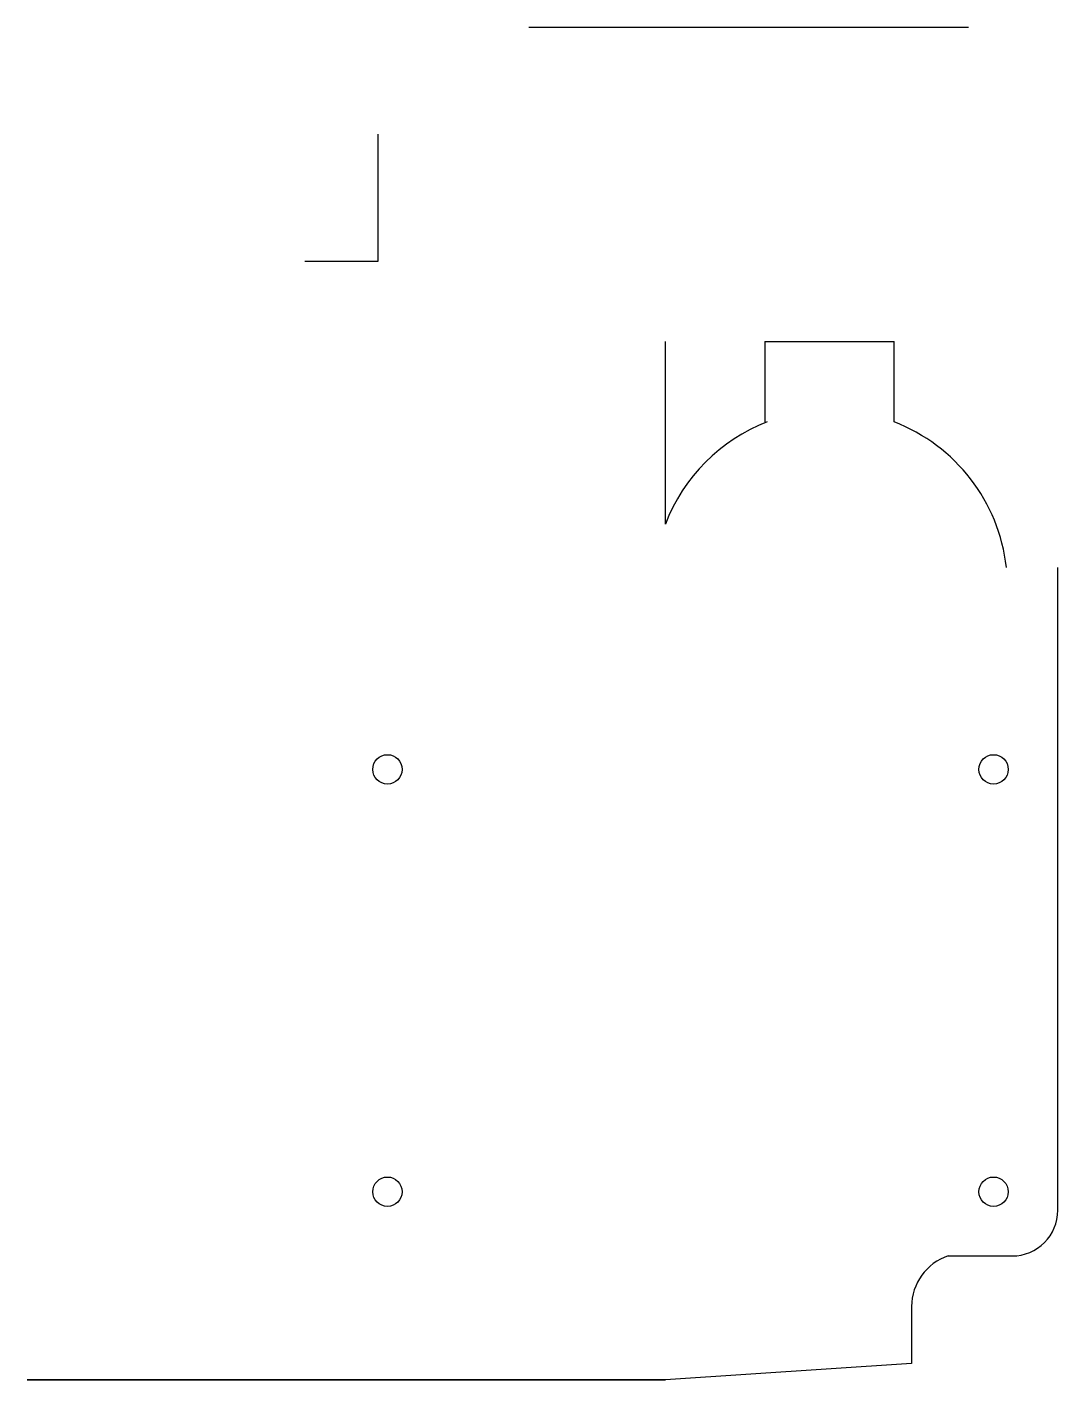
# Model space of a CAD drawing. Header units: millimetres. Extents: x 5 to 117, y -76 to 71.
import ezdxf

# ---------------------------------------------------------------- set-up
doc = ezdxf.new("R2010")
doc.units = ezdxf.units.MM
doc.layers.get('0').update_dxf_attribs({"linetype": 'CONTINUOUS'})

msp = doc.modelspace()

# ---------------------------------------------------------------- linework, layer by layer
for p, q in [((59.15, 71), (107, 71)), ((42.74, 45.5), (42.74, 59.32)), ((34.74, 45.5), (42.74, 45.5)), ((74, 16.85), (74, 36.74)), ((84.85, 36.74), (84.85, 27.99)), ((84.85, 36.74), (98.9, 36.74)), ((98.9, 27.99), (98.9, 36.74)), ((116.74, -57.85), (116.74, 12.15)), ((104.81, -62.85), (111.74, -62.85)), ((100.81, -68.36), (100.81, -74.55)), ((100.81, -74.55), (74, -76.35))]:
    msp.add_line(p, q)
msp.add_lwpolyline([(4.51, -76.35), (74, -76.35)], close=True)
for centre in [(43.74, -9.85), (109.74, -9.85), (43.74, -55.85), (109.74, -55.85)]:
    msp.add_circle(centre, 1.6)
for centre, radius, start, end in [((92, 10.02), 19.25, 111.0084, 159.2386), ((92, 10.02), 19.25, 6.3458, 68.9916), ((111.74, -57.85), 5, 270, 360), ((106.61, -68.36), 5.8, 108.0864, 180)]:
    msp.add_arc(centre, radius, start, end)

doc.saveas('drawing.dxf')
